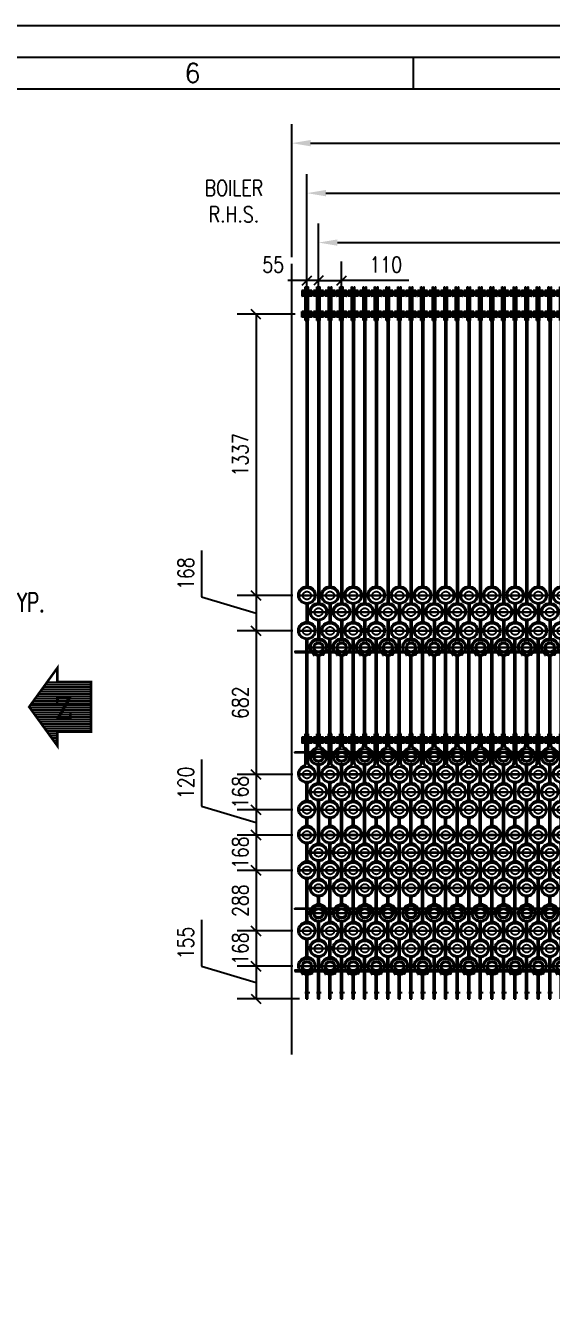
# Model space of a CAD drawing. Extents: x -4179 to 25200, y 0 to 17850.
# Drawn here: x 12856 to 15356, y 11753 to 17850 of the extents above; entities that cross this region are included whole.
import ezdxf
from ezdxf.enums import TextEntityAlignment as Align

# ---------------------------------------------------------------- set-up
doc = ezdxf.new("R2010")
doc.units = 0
doc.header["$LTSCALE"] = 450
doc.header["$MEASUREMENT"] = 0
for name, pattern in [('CENTER', [2, 1.25, -0.25, 0.25, -0.25]), ('CENTSHORT', [0.22, 0.12, -0.05, 0, -0.05]), ('PHANTOM', [2.5, 1.25, -0.25, 0.25, -0.25, 0.25, -0.25])]:
    doc.linetypes.add(name, pattern=pattern)
for name, color, linetype in [('4', 4, 'Continuous'), ('BORDER', 7, 'Continuous'), ('CEN', 1, 'CENTER'), ('DIM', 1, 'Continuous'), ('G', 3, 'Continuous'), ('HID', 6, 'PHANTOM'), ('HID1', 8, 'PHANTOM')]:
    doc.layers.add(name, color=color, linetype=linetype)
doc.styles.add('COMP21', font='ROMANC', dxfattribs={"height": 2})
doc.styles.add('COMP3', font='romanc', dxfattribs={"width": 0.9, "height": 3})
doc.styles.add('ROMANC', font='romanc', dxfattribs={"height": 43.75})
doc.styles.add('SIMP2', font='romans.shx', dxfattribs={"height": 60})
doc.styles.add('SIMP21', font='romans.shx', dxfattribs={"width": 0.8, "height": 45})
doc.styles.add('SIMP25', font='romans.shx', dxfattribs={"width": 0.8, "height": 75})
doc.styles.add('SIMP3', font='ROMANS', dxfattribs={"height": 3})
doc.styles.add('SIMP4', font='romans.shx', dxfattribs={"height": 120})
doc.dimstyles.get("Standard").update_dxf_attribs({"dimscale": 500.1, "dimtxt": 75, "dimasz": 0.18, "dimexe": 0.18, "dimexo": 0.0625, "dimgap": 0.075, "dimtad": 1, "dimdec": 0, "dimrnd": 0.5, "dimzin": 0, "dimdsep": 46, "dimtxsty": 'SIMP25', "dimcen": 0.09, "dimadec": 0, "dimazin": 0, "dimtfac": 1, "dimtdec": 0, "dimtmove": 1, "dimatfit": 3, "dimfxl": 1, "dimtolj": 1, "dimtzin": 0, "dimarcsym": 0})

# ---------------------------------------------------------------- blocks, each defined once
blk = doc.blocks.new('Weld_Detail')
for p, q in [((11.92, 0), (14.65, 2.73)), ((11.92, 0), (14.65, -2.73)), ((6.83, 0), (4.89, -3.36)), ((6.83, 0), (8.77, -3.36))]:
    blk.add_line(p, q)
blk.add_lwpolyline([(11.92, 0), (0, 0)])
blk.add_circle((0, 0), 1.98)
blk.add_arc((6.83, 0), 3.88, 224.1337, 315.8663)
at = {"color": 7, "style": 'SIMP25', "width": 0.7}
for tag, p in [('2', (2.18, 1)), ('1', (15.71, -0.96))]:
    blk.add_attdef(tag, p, '', height=3, dxfattribs=at)
blk = doc.blocks.new('Z-Arrow')
h = blk.add_hatch()
h.set_pattern_fill('ANSI31,_O', color=1, scale=3.666667, angle=135)
h.set_pattern_definition([(7e-15, (248.19347, -478.4879), (1e-16, -0.45833333), [])])
h.paths.add_polyline_path([(0.3, 0), (5.88, -7.7), (5.88, -4.95), (12.55, -4.95), (12.55, 4.95), (3.89, 4.95)])
h.paths.add_polyline_path([(4.81, -3.52), (9.95, -3.52), (9.95, 3.08), (4.81, 3.08)], flags=24)
at = {"const_width": 0.481}
blk.add_lwpolyline([(12.55, -4.95), (12.55, 4.95), (5.88, 4.95), (5.88, 7.7), (0.3, 0), (5.88, -7.7), (5.88, -4.95)], close=True, dxfattribs=at)
at = {"layer": '4', "style": 'ROMANC'}
blk.add_text('Z', height=4.4, dxfattribs=at).set_placement((5.28, -2.42))
blk = doc.blocks.new('*D23')
at = {"layer": 'Defpoints', "color": 0, "transparency": 16777216}
for p in [(18044.1, 17053.9), (14194.1, 16507.9), (18044.1, 16507.9)]:
    blk.add_point(p, dxfattribs=at)
at = {"layer": 'DIM', "color": 0, "lineweight": -2, "transparency": 16777216}
for p, q in [((14194.1, 16539.2), (14194.1, 17143.9)), ((18044.1, 16539.2), (18044.1, 17143.9)), ((14284.1, 17053.9), (17954, 17053.9))]:
    blk.add_line(p, q, dxfattribs=at)
at = {"layer": 'DIM', "color": 0, "transparency": 16777216}
for points in [[(14284.1, 17068.9), (14284.1, 17038.9), (14194.1, 17053.9)], [(17954, 17068.9), (17954, 17038.9), (18044.1, 17053.9)]]:
    blk.add_solid(points, dxfattribs=at)
at = {"layer": 'DIM', "color": 0, "transparency": 16777216, "insert": (16119.1, 17148.6), "char_height": 75, "attachment_point": 5, "style": 'SIMP25'}
blk.add_mtext('\\A1;110PX35=3850 (SUPP.-A)', dxfattribs=at)
blk = doc.blocks.new('*D24')
at = {"layer": 'Defpoints', "color": 0, "transparency": 16777216}
for p in [(18099.1, 16818.9), (14249.1, 16507.9), (18099.1, 16507.9)]:
    blk.add_point(p, dxfattribs=at)
at = {"layer": 'DIM', "color": 0, "lineweight": -2, "transparency": 16777216}
for p, q in [((14249.1, 16539.2), (14249.1, 16908.9)), ((18099.1, 16539.2), (18099.1, 16908.9)), ((14339.1, 16818.9), (18009, 16818.9))]:
    blk.add_line(p, q, dxfattribs=at)
at = {"layer": 'DIM', "color": 0, "transparency": 16777216}
for points in [[(14339.1, 16833.9), (14339.1, 16803.9), (14249.1, 16818.9)], [(18009, 16833.9), (18009, 16803.9), (18099.1, 16818.9)]]:
    blk.add_solid(points, dxfattribs=at)
at = {"layer": 'DIM', "color": 0, "transparency": 16777216, "insert": (16174.1, 16913.6), "char_height": 75, "attachment_point": 5, "style": 'SIMP25'}
blk.add_mtext('\\A1;110PX35=3850 (SUPP.-B)', dxfattribs=at)
blk = doc.blocks.new('_Oblique')
at = {"color": 0, "linetype": 'ByBlock', "lineweight": -2}
blk.add_line((-0.25, -0.25), (0.25, 0.25), dxfattribs=at)
blk = doc.blocks.new('*D25')
at = {"layer": 'Defpoints', "color": 0, "transparency": 16777216}
for p in [(14194.1, 16638.9), (14194.1, 16507.9), (14249.1, 16507.9)]:
    blk.add_point(p, dxfattribs=at)
at = {"layer": 'DIM', "color": 0, "lineweight": -2, "transparency": 16777216}
for p, q in [((14194.1, 16539.2), (14194.1, 16728.9)), ((14249.1, 16539.2), (14249.1, 16728.9)), ((14194.1, 16638.9), (14104, 16638.9)), ((14249.1, 16638.9), (14194.1, 16638.9)), ((14249.1, 16638.9), (14339.1, 16638.9))]:
    blk.add_line(p, q, dxfattribs=at)
at = {"layer": 'DIM', "color": 0, "lineweight": -2, "transparency": 16777216, "xscale": 90.018, "yscale": 90.018, "zscale": 90.018}
blk.add_blockref('_Oblique', (14194.1, 16638.9), dxfattribs=at)
at = {"layer": 'DIM', "color": 0, "lineweight": -2, "transparency": 16777216, "xscale": 90.018, "yscale": 90.018, "zscale": 90.018, "rotation": 180}
blk.add_blockref('_Oblique', (14249.1, 16638.9), dxfattribs=at)
at = {"layer": 'DIM', "color": 0, "transparency": 16777216, "insert": (14033.5, 16713.9), "char_height": 75, "attachment_point": 5, "style": 'SIMP25'}
blk.add_mtext('\\A1;55', dxfattribs=at)
blk = doc.blocks.new('*D26')
at = {"layer": 'Defpoints', "color": 0, "transparency": 16777216}
for p in [(14359.1, 16638.9), (14249.1, 16507.9), (14359.1, 16507.9)]:
    blk.add_point(p, dxfattribs=at)
at = {"layer": 'DIM', "color": 0, "lineweight": -2, "transparency": 16777216}
for p, q in [((14249.1, 16539.2), (14249.1, 16728.9)), ((14359.1, 16539.2), (14359.1, 16728.9)), ((14249.1, 16638.9), (14359.1, 16638.9)), ((14679.3, 16638.9), (14359.1, 16638.9))]:
    blk.add_line(p, q, dxfattribs=at)
at = {"layer": 'DIM', "color": 0, "lineweight": -2, "transparency": 16777216, "xscale": 90.018, "yscale": 90.018, "zscale": 90.018, "rotation": 180}
blk.add_blockref('_Oblique', (14249.1, 16638.9), dxfattribs=at)
at = {"layer": 'DIM', "color": 0, "lineweight": -2, "transparency": 16777216, "xscale": 90.018, "yscale": 90.018, "zscale": 90.018}
blk.add_blockref('_Oblique', (14359.1, 16638.9), dxfattribs=at)
at = {"layer": 'DIM', "color": 0, "transparency": 16777216, "insert": (14568.9, 16713.9), "char_height": 75, "attachment_point": 5, "style": 'SIMP25'}
blk.add_mtext('\\A1;110', dxfattribs=at)
blk = doc.blocks.new('TBWES-E1')
at = {"layer": 'BORDER'}
blk.add_line((490, 585), (490, 590), dxfattribs=at)
at = {"layer": 'BORDER', "color": 3}
blk.add_lwpolyline([(0, 595), (840, 595), (840, 0), (0, 0), (0, 595)], dxfattribs=at)
for points in [[(5, 590), (835, 590), (835, 5), (5, 5)], [(29, 585), (830, 585), (830, 10), (29, 10)]]:
    blk.add_lwpolyline(points, close=True, dxfattribs=at)
for tag, p, height, style in [('TBWAUTDN', (5, 131.09), 2, 'SIMP2'), ('TBWAUTUP', (17, 131.09), 2, 'SIMP2'), ('TBWSCALE', (763.94, 51.86), 2, 'SIMP21'), ('DRNINI', (778.63, 44.82), 2, 'SIMP21'), ('TBWDRNDT', (810.97, 44.91), 2, 'SIMP21'), ('TBWLL1', (793, 42.67), 2, 'SIMP21'), ('TBWRL1', (809, 42.67), 2, 'SIMP21'), ('TBWTTLST', (655.99, 40.05), 2, 'SIMP2'), ('TBWTTLWT', (757.01, 39.8), 2, 'SIMP2'), ('CHKINI', (778.63, 38.48), 2, 'SIMP21'), ('TBWCHKDT', (811.39, 38.46), 2, 'SIMP21'), ('TBWLL2', (793, 36.33), 2, 'SIMP21'), ('TBWRL2', (809, 36.33), 2, 'SIMP21'), ('APPINI', (778.63, 32.15), 2, 'SIMP21'), ('TBWAPRDT', (811.39, 32.06), 2, 'SIMP21'), ('TBWLL3', (793, 30), 2, 'SIMP21'), ('TBWRL3', (809, 30), 2, 'SIMP21'), ('TBWALINEST', (513.06, 23.13), 2, 'SIMP2'), ('ATBWREVST', (524.2, 23.11), 2, 'SIMP21'), ('ATBWREVEND', (606.79, 23.11), 2, 'SIMP21'), ('ATBWREVMS1', (608.36, 23.57), 2, 'SIMP21'), ('ATBWREVMS2', (622.73, 23.57), 2, 'SIMP21'), ('ATBWREVCS1', (623.38, 23.57), 2, 'SIMP21'), ('ATBWREVCS2', (637.76, 23.57), 2, 'SIMP21'), ('ATBWREVAS1', (638.31, 23.57), 2, 'SIMP21'), ('ATBWREVAS2', (652.68, 23.57), 2, 'SIMP21'), ('TBWALINEEND', (652.95, 23.19), 2, 'SIMP2'), ('ATBWREV', (516.42, 20.56), 2, 'SIMP21'), ('ATBWREVMDT', (608.36, 20.56), 2, 'SIMP21'), ('ATBWREVCDT', (623.38, 20.56), 2, 'SIMP21'), ('ATBWREVADT', (638.39, 20.56), 2, 'SIMP21'), ('TBWREV', (818.59, 14.54), 3, 'SIMP3')]:
    blk.add_attdef(tag, p, '', height=height, dxfattribs=dict(style=style))
at = {"color": 3, "style": 'COMP3', "width": 0.9}
blk.add_attdef('TBWTYPE', (762.02, 64.15), '', height=3, dxfattribs=at)
at = {"color": 7, "style": 'SIMP4', "width": 0.8}
for tag, p in [('TBWBLRNO', (788.06, 64.25)), ('TBWREFNO', (779.02, 50.52)), ('TBWDRGNO', (762.64, 17.02))]:
    blk.add_attdef(tag, p, '', height=4, dxfattribs=at)
at = {"style": 'COMP21'}
blk.add_attdef('MFG_LOC', text='', height=2, dxfattribs=at).set_placement((696.15, 45.9), align=Align.MIDDLE_CENTER)
at = {"width": 0.8}
for tag, p, height, style in [('SHEET_NO', (764.98, 11.73), 2.5, 'SIMP25'), ('AUTOGEN_INFO', (654.93, 6.33), 2.5, 'SIMP25'), ('TBWKONP', (761.04, 1.29), 2.1, 'SIMP21')]:
    blk.add_attdef(tag, p, '', height=height, dxfattribs=dict(at, style=style))
at = {"layer": 'BORDER', "style": 'SIMP3'}
blk.add_text('6', height=3, dxfattribs=at).set_placement((455, 587.5), align=Align.MIDDLE)
blk = doc.blocks.new('Bolt-M16x40')
at = {"color": 0, "linetype": 'ByBlock'}
for p, q in [((-13.9, 0), (-13.9, -15.5)), ((-13.9, 0), (13.9, 0)), ((-8, 39), (-7, 40)), ((-8, 39), (8, 39)), ((-8, 39), (-8, -15)), ((-7, 40), (7, 40)), ((-7, 40), (-7, 0)), ((7, 40), (8, 39)), ((7, 40), (7, 0)), ((8, 39), (8, -15)), ((13.9, 0), (13.9, -15.5)), ((-13.9, -15.5), (-13.4, -16)), ((-13.4, -16), (13.4, -16)), ((13.4, -16), (13.9, -15.5))]:
    blk.add_line(p, q, dxfattribs=at)
at = {"color": 1, "linetype": 'CENTSHORT'}
blk.add_line((0, 40.6), (0, -17.1), dxfattribs=at)
at = {"color": 0, "linetype": 'ByBlock'}
for centre, radius, start, end in [((-11.4, -9.9), 6.16, 246.38903, 303.37074), ((0, 16.5), 32.5, 255.74997, 284.25003), ((11.4, -9.9), 6.16, 236.62926, 293.61097)]:
    blk.add_arc(centre, radius, start, end, dxfattribs=at)
blk = doc.blocks.new('NUT-M16-T')
at = {"color": 0, "linetype": 'ByBlock'}
for p, q in [((-13.9, 15.5), (-13.4, 16)), ((-13.9, 15.5), (-13.9, 0.5)), ((-13.9, 0.5), (-13.4, 0)), ((-13.4, 16), (13.4, 16)), ((-6.9, 15), (-6.9, 1)), ((6.9, 15), (6.9, 1)), ((13.9, 15.5), (13.4, 16)), ((13.4, 0), (13.9, 0.5)), ((13.9, 15.5), (13.9, 0.5)), ((-13.4, 0), (13.4, 0))]:
    blk.add_line(p, q, dxfattribs=at)
at = {"color": 1, "linetype": 'CENTSHORT'}
blk.add_line((0, 16.6), (0, -1.1), dxfattribs=at)
at = {"color": 0, "linetype": 'ByBlock'}
for centre, radius, start, end in [((-10.9, 7.6), 8.46, 61.62317, 110.12121), ((-10.9, 8.4), 8.46, 249.87879, 298.37683), ((0, -8.5), 24.5, 73.57358, 106.42642), ((0, 24.5), 24.5, 253.57358, 286.42642), ((10.9, 7.6), 8.46, 69.87879, 118.37683), ((10.9, 8.4), 8.46, 241.62317, 290.12121)]:
    blk.add_arc(centre, radius, start, end, dxfattribs=at)
blk = doc.blocks.new('A-HANG_CLAMP-S')
at = {"color": 0, "linetype": 'ByBlock'}
for p, q in [((-8, 30), (-4, 30)), ((-8, -130), (-8, 30)), ((-4, 30), (-4, -130)), ((4, 30), (8, 30)), ((4, 30), (4, -130)), ((8, -130), (8, 30)), ((-4, -30), (4, -30)), ((-4, -60), (4, -60)), ((-8, -130), (-4, -130)), ((4, -130), (8, -130))]:
    blk.add_line(p, q, dxfattribs=at)
at = {"color": 1, "linetype": 'CENTSHORT'}
for p, q in [((0, 30), (0, -30)), ((0, -130), (0, -60))]:
    blk.add_line(p, q, dxfattribs=at)
at = {"color": 0, "linetype": 'ByBlock', "rotation": 270}
for name, p in [('Bolt-M16x40', (-8, 0)), ('NUT-M16-T', (8, 0))]:
    blk.add_blockref(name, p, dxfattribs=at)
at = {"color": 0, "linetype": 'ByBlock', "xscale": -1, "rotation": 270}
for name, p in [('Bolt-M16x40', (-8, -100)), ('NUT-M16-T', (8, -100))]:
    blk.add_blockref(name, p, dxfattribs=at)
blk = doc.blocks.new('HPEvap3-SupA1')
for p, q in [((-4, 2227), (-4, 894)), ((-4, 2227), (4, 2227)), ((4, 2227), (4, 894)), ((-4, 810.4), (-4, 725.9)), ((4, 810.4), (4, 725.9)), ((-4, 193), (-4, 642.1)), ((4, 193), (4, 642.1)), ((-8, 193), (-4, 193)), ((8, 193), (4, 193)), ((-4, 132.9), (4, 132.9)), ((0, -804.8), (0, -852.8)), ((-4, -1067), (4, -1067))]:
    blk.add_line(p, q)
at = {"color": 1, "linetype": 'CENTSHORT'}
for p, q in [((-9.2, 2187), (9, 2187)), ((-9.8, -1037), (13.2, -1037))]:
    blk.add_line(p, q, dxfattribs=at)
for points in [[(-4, -1067), (-4, -958, 0.357436), (-9.4, -951, -0.795822), (-9.4, -869.1, 0.349348), (-4, -862.3), (-4, -828.8), (-4, -790, 0.357436), (-9.4, -783, -0.795822), (-9.4, -701.1, 0.349348), (-4, -694.3), (-4, -600.8), (-4, -502, 0.357436), (-9.4, -495, -0.795822), (-9.4, -413.1, 0.349348), (-4, -406.3), (-4, -372.8), (-4, -334, 0.357436), (-9.4, -327, -0.795822), (-9.4, -245.1, 0.349348), (-4, -238.3), (-4, -228.8), (-4, -214, 0.357436), (-9.4, -207, -0.795822), (-9.4, -125.1, 0.349348), (-4, -118.3), (-4, -46, 0.357436), (-9.4, -39, -0.717143), (-17.4, 40.2, 0.294111), (-8, 54.8), (-8, 193)], [(0, -1067), (0, -958, 0.355812), (-8.5, -947.1, -0.795822), (-8.5, -873, 0.349348), (0, -862.3), (0, -828.8), (0, -790, 0.355812), (-8.5, -779.1, -0.795822), (-8.5, -705, 0.349348), (0, -694.3), (0, -600.8), (0, -502, 0.355812), (-8.5, -491.1, -0.795822), (-8.5, -417, 0.349348), (0, -406.3), (0, -372.8), (0, -334, 0.355812), (-8.5, -323.1, -0.795822), (-8.5, -249, 0.349348), (0, -238.3), (0, -228.8), (0, -214, 0.355812), (-8.5, -203.1, -0.795822), (-8.5, -129, 0.349348), (0, -118.3), (0, -46, 0.355812), (-8.5, -35.1, -0.717143), (-15.7, 36.5, 0.294111), (-4, 54.8), (-4, 193)], [(0, -1067), (0, -958, -0.355812), (8.5, -947.1, 0.795822), (8.5, -873, -0.349348), (0, -862.3), (0, -828.8), (0, -790, -0.355812), (8.5, -779.1, 0.795822), (8.5, -705, -0.349348), (0, -694.3), (0, -600.8), (0, -502, -0.355812), (8.5, -491.1, 0.795822), (8.5, -417, -0.349348), (0, -406.3), (0, -372.8), (0, -334, -0.355812), (8.5, -323.1, 0.795822), (8.5, -249, -0.349348), (0, -238.3), (0, -228.8), (0, -214, -0.355812), (8.5, -203.1, 0.795822), (8.5, -129, -0.349348), (0, -118.3), (0, -46, -0.355812), (8.5, -35.1, 0.717143), (15.7, 36.5, -0.294111), (4, 54.8), (4, 193)], [(4, -1067), (4, -958, -0.357436), (9.4, -951, 0.795822), (9.4, -869.1, -0.349348), (4, -862.3), (4, -828.8), (4, -790, -0.357436), (9.4, -783, 0.795822), (9.4, -701.1, -0.349348), (4, -694.3), (4, -600.8), (4, -502, -0.357436), (9.4, -495, 0.795822), (9.4, -413.1, -0.349348), (4, -406.3), (4, -372.8), (4, -334, -0.357436), (9.4, -327, 0.795822), (9.4, -245.1, -0.349348), (4, -238.3), (4, -228.8), (4, -214, -0.357436), (9.4, -207, 0.795822), (9.4, -125.1, -0.349348), (4, -118.3), (4, -46, -0.357436), (9.4, -39, 0.717143), (17.4, 40.2, -0.294111), (8, 54.8), (8, 193)]]:
    blk.add_lwpolyline(points, format="xyb")
for centre, radius in [((0, 852.2), 42), ((0, 852.2), 38), ((0, 684.1), 42), ((0, 684.1), 38)]:
    blk.add_circle(centre, radius)
at = {"layer": 'CEN'}
for p, q in [((0, 2227), (0, 894.2)), ((0, 810.2), (0, 726.1)), ((0, 130.4), (0, 642.1))]:
    blk.add_line(p, q, dxfattribs=at)
at = {"color": 0, "linetype": 'ByBlock'}
blk.add_blockref('A-HANG_CLAMP-S', (0, 2287), dxfattribs=at)
at = {"color": 40, "rotation": 270}
for name, p in [('Bolt-M16x40', (-8, 162.9)), ('NUT-M16-T', (8, 162.9))]:
    blk.add_blockref(name, p, dxfattribs=at)
blk = doc.blocks.new('*U93')
at = {"layer": 'CEN'}
for p, q in [((-42, 227.2), (42, 227.2)), ((-42, 59.1), (42, 59.1)), ((-42, -623), (42, -623)), ((-42, -791), (42, -791)), ((-42, -911), (42, -911)), ((-42, -1079), (42, -1079)), ((-42, -1367), (42, -1367)), ((-42, -1535), (42, -1535))]:
    blk.add_line(p, q, dxfattribs=at)
at = {"layer": 'HID'}
for centre in [(0, 225.3), (0, 57.1), (0, -625), (0, -793), (0, -913), (0, -1081), (0, -1369), (0, -1537)]:
    blk.add_circle(centre, 19.1, dxfattribs=at)
at = {"layer": 'HID1'}
for p, q in [((-36, 225.3), (36, 225.3)), ((-36, 57.1), (36, 57.1)), ((-36, -625), (36, -625)), ((-36, -793), (36, -793)), ((-36, -913), (36, -913)), ((-36, -1081), (36, -1081)), ((-36, -1369), (36, -1369)), ((-36, -1537), (36, -1537))]:
    blk.add_line(p, q, dxfattribs=at)
for centre in [(0, 225.3), (0, 57.1), (0, -625), (0, -793), (0, -913), (0, -1081), (0, -1369), (0, -1537)]:
    blk.add_circle(centre, 36, dxfattribs=at)
blk.add_blockref('HPEvap3-SupA1', (0, -625))
blk = doc.blocks.new('*U94')
at = {"color": 0, "linetype": 'ByBlock', "lineweight": -2, "transparency": 16777216}
for p in [(0, 0), (110, 0), (220, 0), (330, 0), (440, 0), (550, 0), (660, 0), (770, 0), (880, 0), (990, 0), (1100, 0), (1210, 0), (1320, 0), (1430, 0), (1540, 0), (1650, 0), (1760, 0), (1870, 0), (1980, 0), (2090, 0), (2200, 0), (2310, 0), (2420, 0), (2530, 0), (2640, 0), (2750, 0), (2860, 0), (2970, 0), (3080, 0), (3190, 0), (3300, 0), (3410, 0), (3520, 0), (3630, 0), (3740, 0), (3850, 0)]:
    blk.add_blockref('*U93', p, dxfattribs=at)
blk = doc.blocks.new('HPEvap3-SupB1')
for p, q in [((-4, 2143), (-4, 813.5)), ((-4, 2143), (4, 2143)), ((4, 2143), (4, 813.5)), ((-4, 813.5), (-4, 731.3)), ((4, 813.5), (4, 731.3)), ((-4, 647.7), (-4, 563.1)), ((4, 647.7), (4, 563.1)), ((-4, 48.9), (-4, 479.3)), ((4, 48.9), (4, 479.3)), ((-8, 109), (-4, 109)), ((8, 109), (4, 109)), ((-4, 48.9), (4, 48.9)), ((-4, -1151), (4, -1151))]:
    blk.add_line(p, q)
at = {"color": 1, "linetype": 'CENTSHORT'}
for p, q in [((-9.2, 2103), (9, 2103)), ((-9.8, -1121), (13.2, -1121))]:
    blk.add_line(p, q, dxfattribs=at)
for points in [[(-4, -1151), (-4, -958, 0.357436), (-9.4, -951, -0.795822), (-9.4, -869.1, 0.349348), (-4, -862.3), (-4, -828.8), (-4, -790, 0.357436), (-9.4, -783, -0.795822), (-9.4, -701.1, 0.349348), (-4, -694.3), (-4, -670, 0.357436), (-9.4, -663, -0.795822), (-9.4, -581.1, 0.349348), (-4, -574.3), (-4, -540.8), (-4, -502, 0.357436), (-9.4, -495, -0.795822), (-9.4, -413.1, 0.349348), (-4, -406.3), (-4, -396.8), (-4, -214, 0.357436), (-9.4, -207, -0.795822), (-9.4, -125.1, 0.349348), (-4, -118.3), (-4, -46, 0.357436), (-9.4, -39, -0.717145), (-17.4, 40.2, 0.294112), (-8, 54.8), (-8, 109)], [(0, -1151), (0, -958, 0.355812), (-8.5, -947.1, -0.795822), (-8.5, -873, 0.349348), (0, -862.3), (0, -828.8), (0, -790, 0.355812), (-8.5, -779.1, -0.795822), (-8.5, -705, 0.349348), (0, -694.3), (0, -670), (0, -670, 0.355812), (-8.5, -659.1, -0.795822), (-8.5, -585, 0.349348), (0, -574.3), (0, -540.8), (0, -502, 0.355812), (-8.5, -491.1, -0.795822), (-8.5, -417, 0.349348), (0, -406.3), (0, -396.8), (0, -214, 0.355812), (-8.5, -203.1, -0.795822), (-8.5, -129, 0.349348), (0, -118.3), (0, -46, 0.355812), (-8.5, -35.1, -0.717145), (-15.7, 36.5, 0.294112), (-4, 54.8), (-4, 109)], [(0, -1151), (0, -958, -0.355812), (8.5, -947.1, 0.795822), (8.5, -873, -0.349348), (0, -862.3), (0, -828.8), (0, -790, -0.355812), (8.5, -779.1, 0.795822), (8.5, -705, -0.349348), (0, -694.3), (0, -670), (0, -670, -0.355812), (8.5, -659.1, 0.795822), (8.5, -585, -0.349348), (0, -574.3), (0, -540.8), (0, -502, -0.355812), (8.5, -491.1, 0.795822), (8.5, -417, -0.349348), (0, -406.3), (0, -396.8), (0, -214, -0.355812), (8.5, -203.1, 0.795822), (8.5, -129, -0.349348), (0, -118.3), (0, -46, -0.355812), (8.5, -35.1, 0.717145), (15.7, 36.5, -0.294112), (4, 54.8), (4, 109)], [(4, -1151), (4, -958, -0.357436), (9.4, -951, 0.795822), (9.4, -869.1, -0.349348), (4, -862.3), (4, -828.8), (4, -790, -0.357436), (9.4, -783, 0.795822), (9.4, -701.1, -0.349348), (4, -694.3), (4, -670, -0.357436), (9.4, -663, 0.795822), (9.4, -581.1, -0.349348), (4, -574.3), (4, -540.8), (4, -502, -0.357436), (9.4, -495, 0.795822), (9.4, -413.1, -0.349348), (4, -406.3), (4, -396.8), (4, -214, -0.357436), (9.4, -207, 0.795822), (9.4, -125.1, -0.349348), (4, -118.3), (4, -46, -0.357436), (9.4, -39, 0.717145), (17.4, 40.2, -0.294112), (8, 54.8), (8, 109)]]:
    blk.add_lwpolyline(points, format="xyb")
for centre, radius in [((0, 689.5), 42), ((0, 689.5), 38), ((0, 521.3), 42), ((0, 521.3), 38)]:
    blk.add_circle(centre, radius)
at = {"layer": 'CEN'}
for p, q in [((0, 2143), (0, 813.5)), ((0, 813.5), (0, 731.5)), ((0, 647.5), (0, 563.3)), ((0, 47), (0, 479.3))]:
    blk.add_line(p, q, dxfattribs=at)
at = {"color": 0, "linetype": 'ByBlock'}
blk.add_blockref('A-HANG_CLAMP-S', (0, 2203), dxfattribs=at)
at = {"color": 71, "rotation": 270}
for name, p in [('Bolt-M16x40', (-8, 78.9)), ('NUT-M16-T', (8, 78.9))]:
    blk.add_blockref(name, p, dxfattribs=at)
blk = doc.blocks.new('*U95')
at = {"layer": 'CEN'}
for p, q in [((-42, 148.5), (42, 148.5)), ((-42, -19.7), (42, -19.7)), ((-42, -539), (42, -539)), ((-42, -707), (42, -707)), ((-42, -995), (42, -995)), ((-42, -1163), (42, -1163)), ((-42, -1283), (42, -1283)), ((-42, -1451), (42, -1451))]:
    blk.add_line(p, q, dxfattribs=at)
at = {"layer": 'HID'}
for centre in [(0, 146.5), (0, -21.6), (0, -541), (0, -709), (0, -997), (0, -1165), (0, -1285), (0, -1453)]:
    blk.add_circle(centre, 19.1, dxfattribs=at)
at = {"layer": 'HID1'}
for p, q in [((-36, 146.5), (36.1, 146.5)), ((-36, -21.6), (36.1, -21.6)), ((-36, -541), (36.1, -541)), ((-36, -709), (36.1, -709)), ((-36, -997), (36.1, -997)), ((-36, -1165), (36.1, -1165)), ((-36, -1285), (36.1, -1285)), ((-36, -1453), (36.1, -1453))]:
    blk.add_line(p, q, dxfattribs=at)
for centre in [(0, 146.5), (0, -21.6), (0, -541), (0, -709), (0, -997), (0, -1165), (0, -1285), (0, -1453)]:
    blk.add_circle(centre, 36, dxfattribs=at)
blk.add_blockref('HPEvap3-SupB1', (0, -541))
blk = doc.blocks.new('*U96')
at = {"color": 0, "linetype": 'ByBlock', "lineweight": -2, "transparency": 16777216}
for p in [(0, 0), (110, 0), (220, 0), (330, 0), (440, 0), (550, 0), (660, 0), (770, 0), (880, 0), (990, 0), (1100, 0), (1210, 0), (1320, 0), (1430, 0), (1540, 0), (1650, 0), (1760, 0), (1870, 0), (1980, 0), (2090, 0), (2200, 0), (2310, 0), (2420, 0), (2530, 0), (2640, 0), (2750, 0), (2860, 0), (2970, 0), (3080, 0), (3190, 0), (3300, 0), (3410, 0), (3520, 0), (3630, 0), (3740, 0), (3850, 0)]:
    blk.add_blockref('*U95', p, dxfattribs=at)
blk = doc.blocks.new('NUT-M4-T')
at = {"color": 0, "linetype": 'ByBlock'}
for p, q in [((-3.5, 3.8), (-3.3, 4)), ((-3.5, 3.8), (-3.5, 0.2)), ((-3.5, 0.2), (-3.3, 0)), ((-3.3, 4), (3.3, 4)), ((-3.3, 0), (3.3, 0)), ((-1.7, 3.6), (-1.7, 0.4)), ((1.7, 3.6), (1.7, 0.4)), ((3.5, 3.8), (3.3, 4)), ((3.3, 0), (3.5, 0.2)), ((3.5, 3.8), (3.5, 0.2))]:
    blk.add_line(p, q, dxfattribs=at)
at = {"color": 1, "linetype": 'CENTSHORT'}
blk.add_line((0, 4.2), (0, -0.5), dxfattribs=at)
at = {"color": 0, "linetype": 'ByBlock'}
for centre, radius, start, end in [((-2.7, 2.6), 1.42, 45.61641, 121.21004), ((-2.7, 1.4), 1.42, 238.78996, 314.38359), ((0, 0.1), 3.95, 63.99218, 116.00782), ((0, 3.9), 3.95, 243.99218, 296.00782), ((2.7, 2.6), 1.42, 58.78996, 134.38359), ((2.7, 1.4), 1.42, 225.61641, 301.21004)]:
    blk.add_arc(centre, radius, start, end, dxfattribs=at)
blk = doc.blocks.new('AUcl_Typ2-M4_T38.1_T')
at = {"color": 0, "linetype": 'ByBlock'}
for p, q in [((-25, 36.5), (-24.5, 37)), ((-25, 36.5), (-21, 36.5)), ((-25, 12), (-21, 12)), ((-24.5, 37), (-21.5, 37)), ((-22.5, 24.6), (-23.4, 24.1)), ((-21.5, 37), (-21, 36.5)), ((21.5, 37), (21, 36.5)), ((25, 36.5), (21, 36.5)), ((21, 12), (25, 12)), ((24.5, 37), (21.5, 37)), ((22.5, 24.6), (23.4, 24.1)), ((25, 36.5), (24.5, 37))]:
    blk.add_line(p, q, dxfattribs=at)
for points in [[(-19.5, 24.6), (-19.5, 24.1), (-26.5, 24.1), (-26.5, 24.6)], [(19.5, 24.6), (19.5, 24.1), (26.5, 24.1), (26.5, 24.6)]]:
    blk.add_lwpolyline(points, close=True, dxfattribs=at)
for points in [[(-25, 36.5), (-25, 0, 1), (25, 0), (25, 36.5)], [(-21, 36.5), (-21, 0, 1), (21, 0), (21, 36.5)]]:
    blk.add_lwpolyline(points, format="xyb", dxfattribs=at)
for points in [[(-24.5, 37), (-24.5, 12)], [(-21.5, 37), (-21.5, 12)], [(21.5, 12), (21.5, 37)], [(24.5, 12), (24.5, 37)]]:
    blk.add_lwpolyline(points, dxfattribs=at)
at = {"color": 1, "linetype": 'CENTSHORT', "ltscale": 0.25}
blk.add_lwpolyline([(-23, 37), (-23, 0, 1), (23, 0), (23, 37)], format="xyb", dxfattribs=at)
at = {"color": 0, "linetype": 'ByBlock', "xscale": -1}
blk.add_blockref('NUT-M4-T', (-23, 24.6), dxfattribs=at)
at = {"color": 0, "linetype": 'ByBlock'}
blk.add_blockref('NUT-M4-T', (23, 24.6), dxfattribs=at)
blk = doc.blocks.new('HPEvap3-AntCh-Sr_No1')
at = {"color": 2}
blk.add_lwpolyline([(-57.5, -24.05), (163.5, -24.05), (163.5, -19.05), (-57.5, -19.05)], close=True, dxfattribs=at)
at = {"color": 2, "rotation": 180}
for p in [(0, 0), (110, 0)]:
    blk.add_blockref('AUcl_Typ2-M4_T38.1_T', p, dxfattribs=at)
blk = doc.blocks.new('HPEvap3-AntCh-Sr_No2')
at = {"color": 2}
blk.add_lwpolyline([(-53.5, -24.05), (163.5, -24.05), (163.5, -19.05), (-53.5, -19.05)], close=True, dxfattribs=at)
at = {"color": 2, "rotation": 180}
for p in [(0, 0), (110, 0)]:
    blk.add_blockref('AUcl_Typ2-M4_T38.1_T', p, dxfattribs=at)
blk = doc.blocks.new('*U108')
blk.add_blockref('HPEvap3-AntCh-Sr_No2', (-55, 6))
blk = doc.blocks.new('*U109')
at = {"color": 0, "linetype": 'ByBlock', "lineweight": -2, "transparency": 16777216}
for p in [(0, 0), (220, 0), (440, 0), (660, 0), (880, 0), (1100, 0), (1320, 0), (1540, 0), (1760, 0), (1980, 0), (2200, 0), (2420, 0), (2640, 0), (2860, 0), (3080, 0), (3300, 0)]:
    blk.add_blockref('*U108', p, dxfattribs=at)
blk = doc.blocks.new('HPEvap3-AntCh-Sr_No4')
at = {"color": 2}
blk.add_lwpolyline([(-112.5, -24.05), (163.5, -24.05), (163.5, -19.05), (-112.5, -19.05)], close=True, dxfattribs=at)
at = {"color": 2, "rotation": 180}
for p in [(0, 0), (110, 0)]:
    blk.add_blockref('AUcl_Typ2-M4_T38.1_T', p, dxfattribs=at)
blk = doc.blocks.new('*U110')
blk.add_blockref('HPEvap3-AntCh-Sr_No2', (-55, 6))
blk = doc.blocks.new('*U111')
at = {"color": 0, "linetype": 'ByBlock', "lineweight": -2, "transparency": 16777216}
for p in [(0, 0), (220, 0), (440, 0), (660, 0), (880, 0), (1100, 0), (1320, 0), (1540, 0), (1760, 0), (1980, 0), (2200, 0), (2420, 0), (2640, 0), (2860, 0), (3080, 0), (3300, 0)]:
    blk.add_blockref('*U110', p, dxfattribs=at)
blk = doc.blocks.new('*U112')
blk.add_blockref('HPEvap3-AntCh-Sr_No2', (-55, 6))
blk = doc.blocks.new('*U113')
at = {"color": 0, "linetype": 'ByBlock', "lineweight": -2, "transparency": 16777216}
for p in [(0, 0), (220, 0), (440, 0), (660, 0), (880, 0), (1100, 0), (1320, 0), (1540, 0), (1760, 0), (1980, 0), (2200, 0), (2420, 0), (2640, 0), (2860, 0), (3080, 0), (3300, 0)]:
    blk.add_blockref('*U112', p, dxfattribs=at)
blk = doc.blocks.new('*U114')
blk.add_blockref('HPEvap3-AntCh-Sr_No2', (-55, 6))
blk = doc.blocks.new('*U115')
at = {"color": 0, "linetype": 'ByBlock', "lineweight": -2, "transparency": 16777216}
for p in [(0, 0), (220, 0), (440, 0), (660, 0), (880, 0), (1100, 0), (1320, 0), (1540, 0), (1760, 0), (1980, 0), (2200, 0), (2420, 0), (2640, 0), (2860, 0), (3080, 0), (3300, 0)]:
    blk.add_blockref('*U114', p, dxfattribs=at)
blk = doc.blocks.new('*D116')
at = {"layer": 'Defpoints', "color": 0, "transparency": 16777216}
for p in [(18171.6, 17291.5), (14121.6, 16717.8), (18171.6, 16613.6)]:
    blk.add_point(p, dxfattribs=at)
at = {"layer": 'DIM', "color": 0, "lineweight": -2, "transparency": 16777216}
for p, q in [((14121.6, 16749.1), (14121.6, 17381.5)), ((18171.6, 16644.9), (18171.6, 17381.5)), ((14211.6, 17291.5), (18081.5, 17291.5))]:
    blk.add_line(p, q, dxfattribs=at)
at = {"layer": 'DIM', "color": 0, "transparency": 16777216}
for points in [[(14211.6, 17306.5), (14211.6, 17276.5), (14121.6, 17291.5)], [(18081.5, 17306.5), (18081.5, 17276.5), (18171.6, 17291.5)]]:
    blk.add_solid(points, dxfattribs=at)
at = {"layer": 'DIM', "color": 0, "transparency": 16777216, "insert": (16146.6, 17386.1), "char_height": 75, "attachment_point": 5, "style": 'SIMP25'}
blk.add_mtext('\\A1;4050 CASING I/S', dxfattribs=at)
blk = doc.blocks.new('*D239')
at = {"layer": 'Defpoints', "color": 0}
for p in [(14168.9, 16477.9), (13952, 15141.2), (14158, 15141.2)]:
    blk.add_point(p, dxfattribs=at)
at = {"layer": 'DIM', "color": 0, "lineweight": -2}
for p, q in [((14137.7, 16477.9), (13862, 16477.9)), ((13952, 16477.9), (13952, 15141.2)), ((14126.8, 15141.2), (13862, 15141.2))]:
    blk.add_line(p, q, dxfattribs=at)
at = {"layer": 'DIM', "color": 0, "lineweight": -2, "xscale": 90.018, "yscale": 90.018, "zscale": 90.018}
for p, rotation in [((13952, 16477.9), 90), ((13952, 15141.2), 270)]:
    blk.add_blockref('_Oblique', p, dxfattribs=dict(at, rotation=rotation))
at = {"layer": 'DIM', "color": 0, "insert": (13877, 15809.6), "char_height": 75, "attachment_point": 5, "rotation": 90, "style": 'SIMP25'}
blk.add_mtext('\\A1;1337', dxfattribs=at)
blk = doc.blocks.new('*D240')
at = {"layer": 'Defpoints', "color": 0}
for p in [(14158, 15141.2), (13952, 14973), (14158, 14973)]:
    blk.add_point(p, dxfattribs=at)
at = {"layer": 'DIM', "color": 0, "lineweight": -2}
for p, q in [((13693.2, 15355.5), (13693.2, 15134.8)), ((13693.2, 15134.8), (13952, 15057.1)), ((14126.8, 15141.2), (13862, 15141.2)), ((13952, 15141.2), (13952, 14973)), ((14126.8, 14973), (13862, 14973))]:
    blk.add_line(p, q, dxfattribs=at)
at = {"layer": 'DIM', "color": 0, "lineweight": -2, "xscale": 90.018, "yscale": 90.018, "zscale": 90.018}
for p, rotation in [((13952, 15141.2), 90), ((13952, 14973), 270)]:
    blk.add_blockref('_Oblique', p, dxfattribs=dict(at, rotation=rotation))
at = {"layer": 'DIM', "color": 0, "insert": (13618.2, 15245.1), "char_height": 75, "attachment_point": 5, "rotation": 90, "style": 'SIMP25'}
blk.add_mtext('\\A1;168', dxfattribs=at)
blk = doc.blocks.new('*D241')
at = {"layer": 'Defpoints', "color": 0}
for p in [(14158, 14973), (13952, 14290.9), (14158, 14290.9)]:
    blk.add_point(p, dxfattribs=at)
at = {"layer": 'DIM', "color": 0, "lineweight": -2}
for p, q in [((14126.8, 14973), (13862, 14973)), ((13952, 14973), (13952, 14290.9)), ((14126.8, 14290.9), (13862, 14290.9))]:
    blk.add_line(p, q, dxfattribs=at)
at = {"layer": 'DIM', "color": 0, "lineweight": -2, "xscale": 90.018, "yscale": 90.018, "zscale": 90.018}
for p, rotation in [((13952, 14973), 90), ((13952, 14290.9), 270)]:
    blk.add_blockref('_Oblique', p, dxfattribs=dict(at, rotation=rotation))
at = {"layer": 'DIM', "color": 0, "insert": (13877, 14632), "char_height": 75, "attachment_point": 5, "rotation": 90, "style": 'SIMP25'}
blk.add_mtext('\\A1;682', dxfattribs=at)
blk = doc.blocks.new('*D242')
at = {"layer": 'Defpoints', "color": 0}
for p in [(14158, 14290.9), (13952, 14122.9), (14158, 14122.9)]:
    blk.add_point(p, dxfattribs=at)
at = {"layer": 'DIM', "color": 0, "lineweight": -2}
for p, q in [((14126.8, 14290.9), (13862, 14290.9)), ((13952, 14290.9), (13952, 14122.9)), ((14126.8, 14122.9), (13862, 14122.9))]:
    blk.add_line(p, q, dxfattribs=at)
at = {"layer": 'DIM', "color": 0, "lineweight": -2, "xscale": 90.018, "yscale": 90.018, "zscale": 90.018}
for p, rotation in [((13952, 14290.9), 90), ((13952, 14122.9), 270)]:
    blk.add_blockref('_Oblique', p, dxfattribs=dict(at, rotation=rotation))
at = {"layer": 'DIM', "color": 0, "insert": (13877, 14206.9), "char_height": 75, "attachment_point": 5, "rotation": 90, "style": 'SIMP25'}
blk.add_mtext('\\A1;168', dxfattribs=at)
blk = doc.blocks.new('*D243')
at = {"layer": 'Defpoints', "color": 0}
for p in [(14158, 14122.9), (13952, 14002.9), (14158, 14002.9)]:
    blk.add_point(p, dxfattribs=at)
at = {"layer": 'DIM', "color": 0, "lineweight": -2}
for p, q in [((13693.2, 14361.3), (13693.2, 14140.5)), ((13693.2, 14140.5), (13952, 14062.9)), ((14126.8, 14122.9), (13862, 14122.9)), ((13952, 14122.9), (13952, 14002.9)), ((14126.8, 14002.9), (13862, 14002.9))]:
    blk.add_line(p, q, dxfattribs=at)
at = {"layer": 'DIM', "color": 0, "lineweight": -2, "xscale": 90.018, "yscale": 90.018, "zscale": 90.018}
for p, rotation in [((13952, 14122.9), 90), ((13952, 14002.9), 270)]:
    blk.add_blockref('_Oblique', p, dxfattribs=dict(at, rotation=rotation))
at = {"layer": 'DIM', "color": 0, "insert": (13618.2, 14250.9), "char_height": 75, "attachment_point": 5, "rotation": 90, "style": 'SIMP25'}
blk.add_mtext('\\A1;120', dxfattribs=at)
blk = doc.blocks.new('*D244')
at = {"layer": 'Defpoints', "color": 0}
for p in [(14158, 14002.9), (13952, 13834.9), (14158, 13834.9)]:
    blk.add_point(p, dxfattribs=at)
at = {"layer": 'DIM', "color": 0, "lineweight": -2}
for p, q in [((14126.8, 14002.9), (13862, 14002.9)), ((13952, 14002.9), (13952, 13834.9)), ((14126.8, 13834.9), (13862, 13834.9))]:
    blk.add_line(p, q, dxfattribs=at)
at = {"layer": 'DIM', "color": 0, "lineweight": -2, "xscale": 90.018, "yscale": 90.018, "zscale": 90.018}
for p, rotation in [((13952, 14002.9), 90), ((13952, 13834.9), 270)]:
    blk.add_blockref('_Oblique', p, dxfattribs=dict(at, rotation=rotation))
at = {"layer": 'DIM', "color": 0, "insert": (13877, 13918.9), "char_height": 75, "attachment_point": 5, "rotation": 90, "style": 'SIMP25'}
blk.add_mtext('\\A1;168', dxfattribs=at)
blk = doc.blocks.new('*D245')
at = {"layer": 'Defpoints', "color": 0}
for p in [(14158, 13834.9), (13952, 13546.9), (14158, 13546.9)]:
    blk.add_point(p, dxfattribs=at)
at = {"layer": 'DIM', "color": 0, "lineweight": -2}
for p, q in [((14126.8, 13834.9), (13862, 13834.9)), ((13952, 13834.9), (13952, 13546.9)), ((14126.8, 13546.9), (13862, 13546.9))]:
    blk.add_line(p, q, dxfattribs=at)
at = {"layer": 'DIM', "color": 0, "lineweight": -2, "xscale": 90.018, "yscale": 90.018, "zscale": 90.018}
for p, rotation in [((13952, 13834.9), 90), ((13952, 13546.9), 270)]:
    blk.add_blockref('_Oblique', p, dxfattribs=dict(at, rotation=rotation))
at = {"layer": 'DIM', "color": 0, "insert": (13877, 13690.9), "char_height": 75, "attachment_point": 5, "rotation": 90, "style": 'SIMP25'}
blk.add_mtext('\\A1;288', dxfattribs=at)
blk = doc.blocks.new('*D246')
at = {"layer": 'Defpoints', "color": 0}
for p in [(14158, 13546.9), (13952, 13378.9), (14158, 13378.9)]:
    blk.add_point(p, dxfattribs=at)
at = {"layer": 'DIM', "color": 0, "lineweight": -2}
for p, q in [((14126.8, 13546.9), (13862, 13546.9)), ((13952, 13546.9), (13952, 13378.9)), ((14126.8, 13378.9), (13862, 13378.9))]:
    blk.add_line(p, q, dxfattribs=at)
at = {"layer": 'DIM', "color": 0, "lineweight": -2, "xscale": 90.018, "yscale": 90.018, "zscale": 90.018}
for p, rotation in [((13952, 13546.9), 90), ((13952, 13378.9), 270)]:
    blk.add_blockref('_Oblique', p, dxfattribs=dict(at, rotation=rotation))
at = {"layer": 'DIM', "color": 0, "insert": (13877, 13462.9), "char_height": 75, "attachment_point": 5, "rotation": 90, "style": 'SIMP25'}
blk.add_mtext('\\A1;168', dxfattribs=at)
blk = doc.blocks.new('*D247')
at = {"layer": 'Defpoints', "color": 0}
for p in [(14158, 13378.9), (13952, 13223.9), (14190.1, 13223.9)]:
    blk.add_point(p, dxfattribs=at)
at = {"layer": 'DIM', "color": 0, "lineweight": -2}
for p, q in [((13693.2, 13599.8), (13693.2, 13379)), ((13693.2, 13379), (13952, 13301.4)), ((14126.8, 13378.9), (13862, 13378.9)), ((13952, 13378.9), (13952, 13223.9)), ((14158.8, 13223.9), (13862, 13223.9))]:
    blk.add_line(p, q, dxfattribs=at)
at = {"layer": 'DIM', "color": 0, "lineweight": -2, "xscale": 90.018, "yscale": 90.018, "zscale": 90.018}
for p, rotation in [((13952, 13378.9), 90), ((13952, 13223.9), 270)]:
    blk.add_blockref('_Oblique', p, dxfattribs=dict(at, rotation=rotation))
at = {"layer": 'DIM', "color": 0, "insert": (13618.2, 13489.4), "char_height": 75, "attachment_point": 5, "rotation": 90, "style": 'SIMP25'}
blk.add_mtext('\\A1;155', dxfattribs=at)

msp = doc.modelspace()

# ---------------------------------------------------------------- linework, layer by layer
at = {"layer": 'G'}
msp.add_line((14121.6, 12958.9), (14121.6, 16717.8), dxfattribs=at)

# ---------------------------------------------------------------- block references
for name, p, xscale, yscale, zscale in [('TBWES-E1', (0, 0), 30, 30, 30), ('Z-Arrow', (12865.9, 14611.8), 24, 24, 0.5333333333333333)]:
    msp.add_blockref(name, p, dxfattribs=dict(xscale=xscale, yscale=yscale, zscale=zscale))
for name, p in [('*U94', (14194.1, 14915.9)), ('*U96', (14249.1, 14915.9)), ('HPEvap3-AntCh-Sr_No4', (14249.1, 14894.3)), ('*U115', (14524.1, 14888.3)), ('HPEvap3-AntCh-Sr_No1', (14194.1, 13378.9)), ('*U109', (14469.1, 13372.9))]:
    msp.add_blockref(name, p)
at = {"xscale": 30, "yscale": 30, "zscale": 0.6666666666666666}
msp.add_blockref('Weld_Detail', (12300.1, 15092.5), dxfattribs=at).add_auto_attribs({'2': "DET.'B'", '1': 'TYP.'})
at = {"xscale": -1, "rotation": 180}
for name, p in [('HPEvap3-AntCh-Sr_No4', (14249.1, 14374.9)), ('*U111', (14524.1, 14380.9)), ('HPEvap3-AntCh-Sr_No4', (14249.1, 13630.9)), ('*U113', (14524.1, 13636.9))]:
    msp.add_blockref(name, p, dxfattribs=at)

# ---------------------------------------------------------------- texts
at = {"insert": (13846.9, 17015.5), "char_height": 75, "width": 378.226, "attachment_point": 5, "style": 'SIMP25'}
msp.add_mtext('BOILER\\PR.H.S.', dxfattribs=at)

# ---------------------------------------------------------------- dimensions: what is measured, and where the dimension line sits
at = {"layer": 'DIM'}
for base, p1, p2, text, picture, middle in [((18171.6, 17291.5), (14121.6, 16717.8), (18171.6, 16613.6), '<> CASING I/S', '*D116', (16146.6, 17386.1)), ((18044.1, 17053.9), (14194.1, 16507.9), (18044.1, 16507.9), '110PX35=3850 (SUPP.-A)', '*D23', (16119.1, 17148.6)), ((18099.1, 16818.9), (14249.1, 16507.9), (18099.1, 16507.9), '110PX35=3850 (SUPP.-B)', '*D24', (16174.1, 16913.6))]:
    dim = msp.add_linear_dim(base=base, p1=p1, p2=p2, text=text, dimstyle='Standard', dxfattribs=at)
    dim.commit()
    dim.dimension.update_dxf_attribs({"geometry": picture, "text_midpoint": middle})
for base, p2, picture, middle in [((14194.1, 16638.9), (14194.1, 16507.9), '*D25', (14033.5, 16638.9)), ((14359.1, 16638.9), (14359.1, 16507.9), '*D26', (14568.9, 16638.9))]:
    dim = msp.add_linear_dim(base=base, p1=(14249.1, 16507.9), p2=p2, dimstyle='Standard', override={"dimblk1": 'Oblique', "dimblk2": 'Oblique', "dimsah": 1}, dxfattribs=at)
    dim.commit()
    dim.dimension.update_dxf_attribs({"geometry": picture, "text_midpoint": middle, "dimtype": 160})
for base, p1, p2, picture, middle in [((13952, 15141.2), (14168.9, 16477.9), (14158, 15141.2), '*D239', (13877, 15809.6)), ((13952, 14973), (14158, 15141.2), (14158, 14973), '*D240', (13618.2, 15172.3)), ((13952, 14290.9), (14158, 14973), (14158, 14290.9), '*D241', (13877, 14632)), ((13952, 14002.9), (14158, 14122.9), (14158, 14002.9), '*D243', (13618.2, 14178.1)), ((13952, 13546.9), (14158, 13834.9), (14158, 13546.9), '*D245', (13877, 13690.9)), ((13952, 13223.9), (14158, 13378.9), (14190.1, 13223.9), '*D247', (13618.2, 13416.6))]:
    dim = msp.add_linear_dim(base=base, p1=p1, p2=p2, angle=90, dimstyle='Standard', override={"dimblk1": 'Oblique', "dimblk2": 'Oblique', "dimsah": 1}, dxfattribs=at)
    dim.commit()
    dim.dimension.update_dxf_attribs({"geometry": picture, "text_midpoint": middle})
for base, p1, p2, picture, middle in [((13952, 14122.9), (14158, 14290.9), (14158, 14122.9), '*D242', (13952, 14206.9)), ((13952, 13834.9), (14158, 14002.9), (14158, 13834.9), '*D244', (13952, 13918.9)), ((13952, 13378.9), (14158, 13546.9), (14158, 13378.9), '*D246', (13952, 13462.9))]:
    dim = msp.add_linear_dim(base=base, p1=p1, p2=p2, angle=90, dimstyle='Standard', override={"dimblk1": 'Oblique', "dimblk2": 'Oblique', "dimsah": 1}, dxfattribs=at)
    dim.commit()
    dim.dimension.update_dxf_attribs({"geometry": picture, "text_midpoint": middle, "dimtype": 160})

doc.saveas('drawing.dxf')
